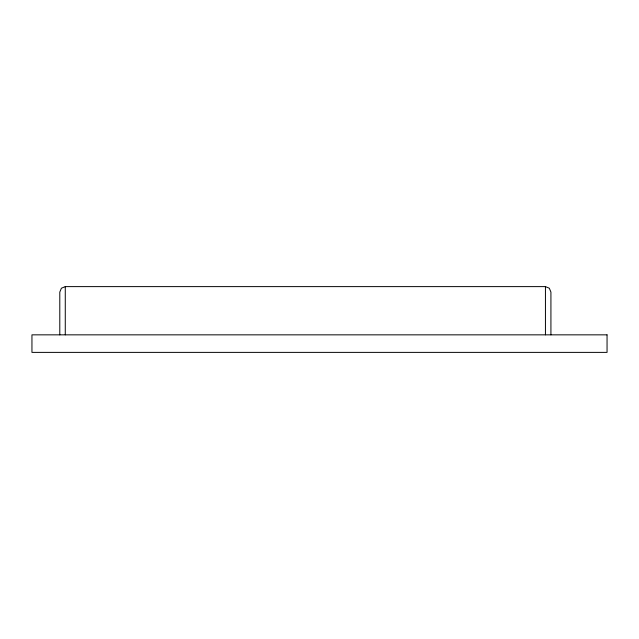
<?xml version="1.0" encoding="UTF-8"?>
<svg xmlns="http://www.w3.org/2000/svg" width="639" height="639" viewBox="0 0 639 639"><rect width="100%" height="100%" fill="white"/><g stroke="black" fill="none" stroke-linecap="round" stroke-linejoin="round"><path stroke-width="0.96" d="M550.922 334.844L550.922 292.095L549.316 288.221L545.442 286.615L65.274 286.615L61.4 288.221L59.794 292.095L59.794 334.844M545.442 286.615L545.442 334.844M65.274 286.615L65.274 334.844M607.05 334.844L31.95 334.844L31.95 352.385L607.05 352.385L607.05 334.844"/></g></svg>
